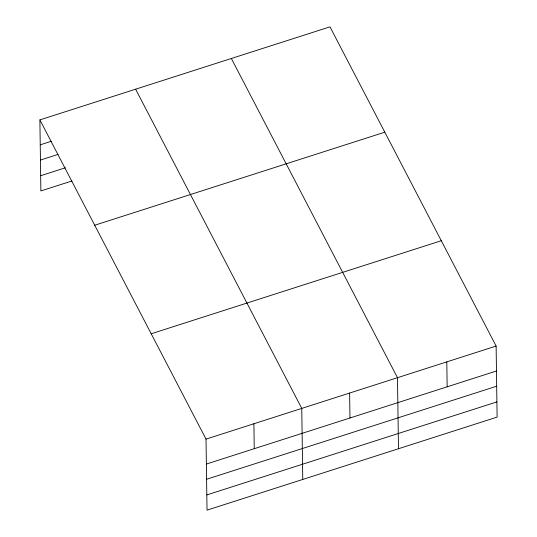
<?xml version="1.0" encoding="UTF-8"?>
<svg xmlns="http://www.w3.org/2000/svg" width="537" height="537" viewBox="0 0 537 537"><rect width="100%" height="100%" fill="white"/><g stroke="black" fill="none" stroke-linecap="round" stroke-linejoin="round"><path stroke-width="0.81" d="M39.886 119.899L329.98 26.85L496.121 346.063L497.114 417.101L207.02 510.15L206.027 439.112L39.886 119.899L40.879 190.937L71.992 180.956M40.235 144.836L51.404 141.251M40.45 160.046L57.996 154.421M40.664 175.727L65.393 167.792M94.713 225.238L384.807 132.189M151.199 333.772L441.293 240.724M206.027 439.112L496.121 346.063M206.376 464.049L496.47 371M206.591 479.259L496.685 386.21M206.805 494.933L496.9 401.891M231.346 58.486L397.487 377.699L398.481 448.737M135.619 89.189L301.76 408.402L302.754 479.447M446.804 361.878L447.153 386.815M349.627 393.05L349.97 417.987M253.894 423.76L254.243 448.69"/></g></svg>
